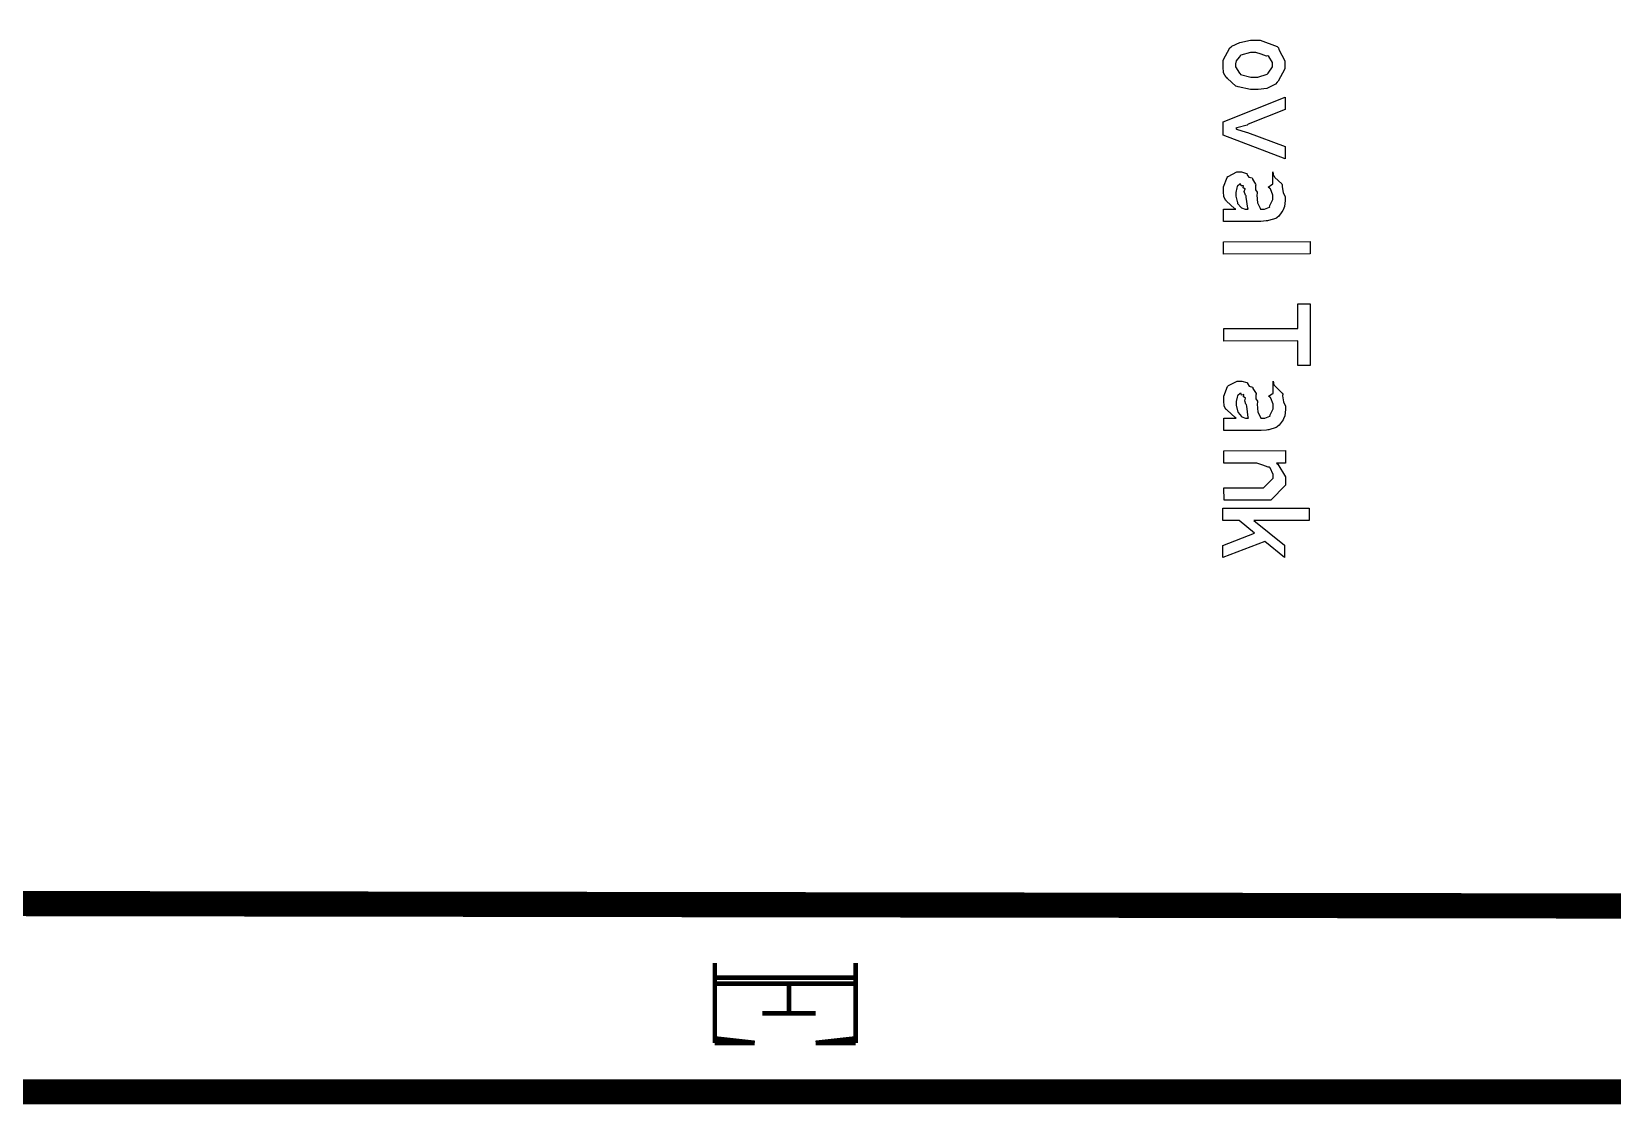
# Model space of a CAD drawing. Extents: x 0.1 to 11.6, y 0.3 to 16.2.
# Drawn here: x 8.02 to 9.798, y 0.296 to 1.502 of the extents above; entities that cross this region are included whole.
import ezdxf

# ---------------------------------------------------------------- set-up
doc = ezdxf.new("R2010")
doc.units = 0
doc.header["$MEASUREMENT"] = 0

msp = doc.modelspace()

# ---------------------------------------------------------------- linework, layer by layer
at = {"color": 0, "const_width": 0.00521}
msp.add_lwpolyline([(0.155, 16.22), (11.57, 16.22), (11.57, 0.31), (0.155, 0.31), (0.155, 16.22)], close=True, dxfattribs=at)
at = {"color": 0}
for points in [[(9.39475, 1.49289), (9.40158, 1.49289), (9.42057, 1.48551), (9.4221, 1.484), (9.42275, 1.48232), (9.42947, 1.46963), (9.42947, 1.46533), (9.42947, 1.46035), (9.42204, 1.44667), (9.42057, 1.44538), (9.41868, 1.44336), (9.40929, 1.43838), (9.39919, 1.43733), (9.39583, 1.43733), (9.39079, 1.43733), (9.37685, 1.44026), (9.37565, 1.44081), (9.37424, 1.44114), (9.36481, 1.44971), (9.36415, 1.45079), (9.36328, 1.45079), (9.36051, 1.456), (9.36003, 1.46283), (9.36003, 1.46511), (9.36003, 1.47017), (9.3674, 1.484), (9.36893, 1.48529), (9.36962, 1.48606), (9.37869, 1.49024), (9.39074, 1.49289), (9.39475, 1.49289)], [(9.39475, 1.479), (9.39085, 1.479), (9.37999, 1.47575), (9.37913, 1.4751), (9.37793, 1.47374), (9.37457, 1.46946), (9.37392, 1.46619), (9.37392, 1.46511), (9.37392, 1.46261), (9.37825, 1.45578), (9.37913, 1.45514), (9.37956, 1.45415), (9.39128, 1.45122), (9.39518, 1.45122), (9.39899, 1.45122), (9.4095, 1.45469), (9.41038, 1.45535), (9.41049, 1.45568), (9.41558, 1.46278), (9.41558, 1.46511), (9.41558, 1.46761), (9.41124, 1.47444), (9.41038, 1.4751), (9.40875, 1.47493), (9.40272, 1.47683), (9.39671, 1.479), (9.39475, 1.479)], [(9.36019, 1.40082), (9.42964, 1.4286), (9.42964, 1.41471), (9.38797, 1.39844), (9.38683, 1.39703), (9.37528, 1.39404), (9.37408, 1.39367), (9.37494, 1.39279), (9.38601, 1.38943), (9.38732, 1.38889), (9.42964, 1.37305), (9.42985, 1.35916), (9.36019, 1.38585), (9.36019, 1.40082)], [(9.37418, 1.30284), (9.37289, 1.3036), (9.36387, 1.31174), (9.36333, 1.31261), (9.36258, 1.31266), (9.36068, 1.31684), (9.36029, 1.32216), (9.36029, 1.32389), (9.36029, 1.32775), (9.36442, 1.33843), (9.36529, 1.3393), (9.36572, 1.33946), (9.37532, 1.34451), (9.37853, 1.34451), (9.38064, 1.34451), (9.38633, 1.34288), (9.38699, 1.34256), (9.38678, 1.34185), (9.38883, 1.33881), (9.39268, 1.33789), (9.39307, 1.33735), (9.39301, 1.33626), (9.39654, 1.33067), (9.39675, 1.32997), (9.39626, 1.32877), (9.39632, 1.32454), (9.39811, 1.32183), (9.39828, 1.32085), (9.39768, 1.31852), (9.39865, 1.30979), (9.40158, 1.30382), (9.40196, 1.30284), (9.40256, 1.30284), (9.40386, 1.30284), (9.40435, 1.30284), (9.40642, 1.30284), (9.41217, 1.30501), (9.4126, 1.30545), (9.41222, 1.30588), (9.41585, 1.31353), (9.41585, 1.31608), (9.41585, 1.31858), (9.41331, 1.32552), (9.41282, 1.32606), (9.41233, 1.32601), (9.41064, 1.32758), (9.41482, 1.3304), (9.41585, 1.33062), (9.41585, 1.34451), (9.41581, 1.34451), (9.41656, 1.34022), (9.41738, 1.33973), (9.41824, 1.33843), (9.42594, 1.33105), (9.42649, 1.32997), (9.42617, 1.32791), (9.42757, 1.32129), (9.42974, 1.31641), (9.42974, 1.31478), (9.42974, 1.3125), (9.4291, 1.30566), (9.42757, 1.30198), (9.42714, 1.30111), (9.426, 1.29959), (9.42264, 1.29492), (9.42085, 1.29346), (9.42019, 1.29308), (9.41911, 1.29232), (9.41081, 1.28977), (9.40978, 1.2896), (9.40847, 1.28944), (9.40246, 1.28895), (9.40044, 1.28895), (9.38937, 1.28895), (9.38499, 1.28895), (9.37506, 1.28895), (9.37181, 1.28895), (9.36897, 1.28895), (9.36263, 1.28895), (9.36051, 1.28895), (9.36029, 1.30284), (9.36376, 1.30284), (9.37158, 1.30284), (9.37418, 1.30284)], [(9.38807, 1.30284), (9.38786, 1.30371), (9.38601, 1.31619), (9.3859, 1.31782), (9.38499, 1.31852), (9.38379, 1.32254), (9.38471, 1.32547), (9.3846, 1.32585), (9.38422, 1.32574), (9.38249, 1.32671), (9.38286, 1.3291), (9.38265, 1.32932), (9.38222, 1.32899), (9.38021, 1.32877), (9.37989, 1.33062), (9.37983, 1.33062), (9.37879, 1.33062), (9.37597, 1.32845), (9.37571, 1.32802), (9.37532, 1.3266), (9.37418, 1.3215), (9.37418, 1.31977), (9.37418, 1.31743), (9.37582, 1.31114), (9.37614, 1.31044), (9.37631, 1.30913), (9.38026, 1.30469), (9.38069, 1.30436), (9.38069, 1.30436), (9.38476, 1.30284), (9.38613, 1.30284), (9.38807, 1.30284)], [(9.36046, 1.26611), (9.45768, 1.26633), (9.45768, 1.25244), (9.36046, 1.25222), (9.36046, 1.26611)], [(9.36057, 1.16829), (9.4439, 1.16851), (9.4439, 1.19629), (9.45779, 1.19629), (9.45801, 1.12684), (9.44412, 1.12684), (9.4439, 1.15462), (9.36057, 1.15441), (9.36057, 1.16829)], [(9.37463, 1.0676), (9.37332, 1.06836), (9.36432, 1.0765), (9.36378, 1.07737), (9.36301, 1.07742), (9.36111, 1.0816), (9.36074, 1.08692), (9.36074, 1.08865), (9.36074, 1.0925), (9.36486, 1.10319), (9.36572, 1.10406), (9.36615, 1.10422), (9.37576, 1.10927), (9.37896, 1.10927), (9.38108, 1.10927), (9.38678, 1.10764), (9.38743, 1.10732), (9.38721, 1.10661), (9.38926, 1.10357), (9.39312, 1.10265), (9.3935, 1.10211), (9.39344, 1.10102), (9.39697, 1.09543), (9.39719, 1.09473), (9.39671, 1.09353), (9.39676, 1.0893), (9.39854, 1.08659), (9.39871, 1.08561), (9.39811, 1.08328), (9.39908, 1.07455), (9.40201, 1.06858), (9.4024, 1.0676), (9.403, 1.0676), (9.40429, 1.0676), (9.40479, 1.0676), (9.40685, 1.0676), (9.4126, 1.06977), (9.41303, 1.07021), (9.41265, 1.07064), (9.41629, 1.07829), (9.41629, 1.08084), (9.41629, 1.08333), (9.41374, 1.09028), (9.41325, 1.09082), (9.41276, 1.09077), (9.41108, 1.09234), (9.41525, 1.09516), (9.41629, 1.09538), (9.41629, 1.10927), (9.41624, 1.10927), (9.417, 1.10498), (9.41781, 1.10449), (9.41868, 1.10319), (9.42637, 1.09581), (9.42692, 1.09473), (9.4266, 1.09267), (9.428, 1.08605), (9.43018, 1.08117), (9.43018, 1.07954), (9.43018, 1.07726), (9.42953, 1.07042), (9.428, 1.06673), (9.42757, 1.06587), (9.42643, 1.06435), (9.42307, 1.05968), (9.42128, 1.05822), (9.42062, 1.05784), (9.41954, 1.05708), (9.41124, 1.05453), (9.41021, 1.05436), (9.40892, 1.0542), (9.40289, 1.05371), (9.40087, 1.05371), (9.38981, 1.05371), (9.38542, 1.05371), (9.37549, 1.05371), (9.37224, 1.05371), (9.36942, 1.05371), (9.36307, 1.05371), (9.36094, 1.05371), (9.36074, 1.0676), (9.36421, 1.0676), (9.37201, 1.0676), (9.37463, 1.0676)], [(9.38851, 1.0676), (9.38829, 1.06847), (9.38644, 1.08095), (9.38633, 1.08257), (9.38542, 1.08328), (9.38422, 1.08729), (9.38515, 1.09023), (9.38504, 1.0906), (9.38465, 1.0905), (9.38292, 1.09147), (9.38331, 1.09386), (9.38308, 1.09408), (9.38265, 1.09375), (9.38064, 1.09354), (9.38032, 1.09538), (9.38026, 1.09538), (9.37924, 1.09538), (9.37642, 1.09321), (9.37614, 1.09278), (9.37576, 1.09136), (9.37463, 1.08627), (9.37463, 1.08453), (9.37463, 1.0822), (9.37625, 1.0759), (9.37657, 1.0752), (9.37674, 1.07389), (9.38069, 1.06945), (9.38114, 1.06912), (9.38114, 1.06912), (9.38519, 1.0676), (9.38656, 1.0676), (9.38851, 1.0676)], [(9.36085, 1.03087), (9.43028, 1.03109), (9.43028, 1.0172), (9.42008, 1.01698), (9.42144, 1.01589), (9.43028, 1.00174), (9.43028, 0.99702), (9.43028, 0.99224), (9.41379, 0.97531), (9.40272, 0.97531), (9.36106, 0.97531), (9.36083, 0.9892), (9.39947, 0.9892), (9.40533, 0.9892), (9.41639, 1.00027), (9.41639, 1.00135), (9.41639, 1.00412), (9.41276, 1.01166), (9.41206, 1.01242), (9.41054, 1.01242), (9.40451, 1.0147), (9.39779, 1.01698), (9.39556, 1.01698), (9.36083, 1.01698), (9.36085, 1.03087)], [(9.3596, 0.96636), (9.45682, 0.96658), (9.45682, 0.95269), (9.39453, 0.95247), (9.42904, 0.92469), (9.42904, 0.91102), (9.40668, 0.92904), (9.3596, 0.91081), (9.3596, 0.92448), (9.39518, 0.93815), (9.37782, 0.95247), (9.3596, 0.95247), (9.3596, 0.96636)]]:
    msp.add_lwpolyline(points, close=True, dxfattribs=at)
for points, const_width in [([(11.315, 0.51666), (0.39833, 0.53331)], 0.02833), ([(8.78836, 0.45502), (8.78836, 0.36502)], 0.00521), ([(8.94667, 0.45502), (8.94667, 0.36502)], 0.00521), ([(8.94667, 0.43831), (8.78836, 0.43831)], 0.00521), ([(8.94667, 0.43164), (8.78836, 0.43164)], 0.00521), ([(8.87169, 0.43164), (8.87169, 0.39833)], 0.00521), ([(8.90169, 0.39833), (8.84169, 0.39833)], 0.00521), ([(8.83333, 0.36502), (8.78836, 0.37001)], 0.00521), ([(8.78836, 0.36502), (8.83333, 0.36502)], 0.00521), ([(8.90169, 0.36502), (8.94667, 0.37001)], 0.00521), ([(8.94667, 0.36502), (8.90169, 0.36502)], 0.00521), ([(11.57, 0.31), (0.155, 0.31)], 0.02833)]:
    msp.add_lwpolyline(points, dxfattribs=dict(at, const_width=const_width))

doc.saveas('drawing.dxf')
